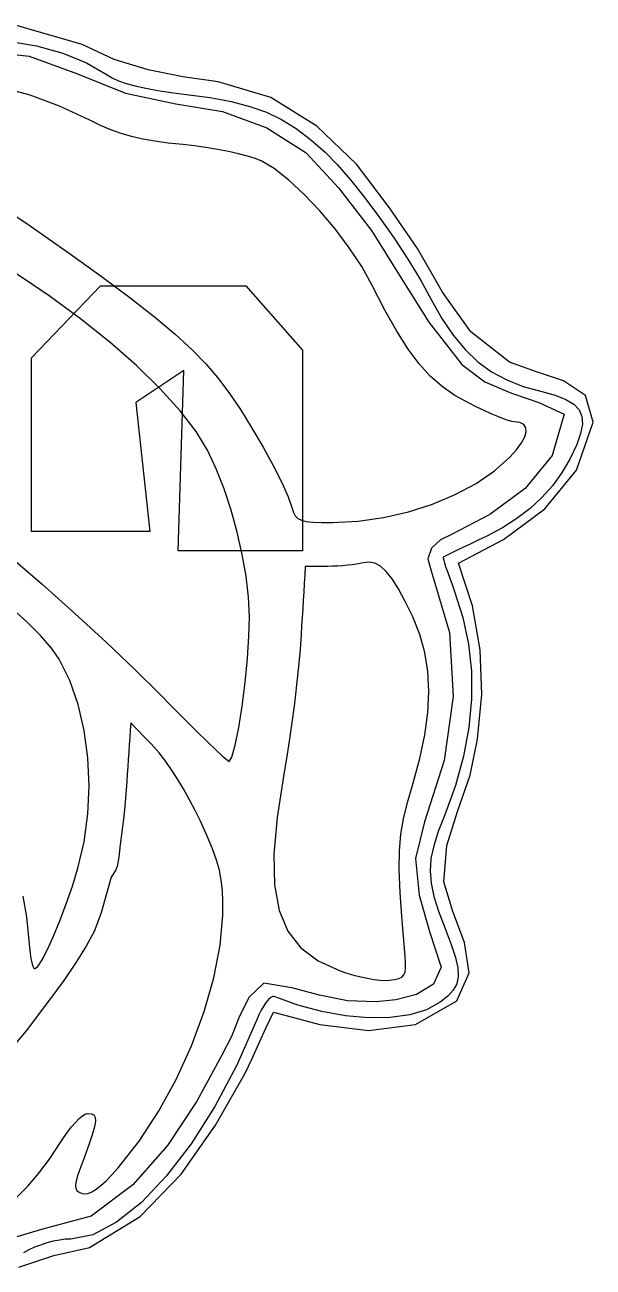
# Model space of a CAD drawing. Extents: x -68 to 38, y -28 to 81.
# Drawn here: x -34.13 to -16.27, y 14.99 to 53.98 of the extents above; entities that cross this region are included whole.
import ezdxf

# ---------------------------------------------------------------- set-up
doc = ezdxf.new("R2010")
doc.units = 0
for name, color, linetype in [('outer', 7, 'CONTINUOUS'), ('rose', 7, 'CONTINUOUS'), ('uros_logo', 7, 'CONTINUOUS')]:
    doc.layers.add(name, color=color, linetype=linetype)

msp = doc.modelspace()

# ---------------------------------------------------------------- linework, layer by layer
at = {"layer": 'outer', "color": 7}
for points in [[(-34.315962, 14.986706), (-33.218574, 15.35244), (-32.08992, 15.608556), (-30.505727, 16.573518), (-29.209894, 17.901408), (-28.135006, 19.445834), (-27.213642, 21.060506), (-26.986548, 21.540989), (-26.763488, 22.02343), (-26.540373, 22.505766), (-26.313103, 22.985984), (-24.857799, 22.598952), (-23.327712, 22.410595), (-21.850242, 22.600486), (-20.552797, 23.348252), (-20.161256, 24.230557), (-20.309777, 25.179723), (-20.680548, 26.14696), (-20.95576, 27.083532), (-20.863873, 28.22042), (-20.519904, 29.324579), (-20.129233, 30.427653), (-19.89725, 31.561313), (-19.764058, 32.962223), (-19.814226, 34.366922), (-20.055142, 35.749105), (-20.494202, 37.082541), (-19.082095, 37.824821), (-17.789542, 38.787838), (-16.792513, 40.005834), (-16.266998, 41.513025), (-16.50567, 42.349711), (-17.195931, 42.814758), (-18.078541, 43.099106), (-18.894267, 43.393696), (-20.107281, 44.343282), (-21.00493, 45.597307), (-21.789213, 46.961479), (-22.662142, 48.241536), (-23.707399, 49.612212), (-24.94911, 50.807096), (-26.394663, 51.708114), (-28.051443, 52.197148), (-29.159253, 52.356266), (-30.253101, 52.571412), (-31.315434, 52.893137), (-32.328703, 53.371988), (-34.461432, 53.984831)], [(-35.603604, 53.181033), (-33.990326, 53.006172), (-32.472925, 52.44991), (-30.965626, 51.840855), (-29.382656, 51.507602), (-27.912767, 51.264235), (-26.521646, 50.75509), (-25.282781, 49.961967), (-24.269647, 48.866645), (-23.233581, 47.525121), (-22.335964, 46.085423), (-21.435232, 44.650567), (-20.389811, 43.323534), (-19.666522, 42.776772), (-18.833143, 42.424242), (-17.974145, 42.130914), (-17.173981, 41.761762), (-17.560556, 40.468543), (-18.40337, 39.427373), (-19.518287, 38.608596), (-20.721164, 37.982608), (-21.069414, 37.814532), (-21.342504, 37.553669), (-21.465339, 37.223858), (-21.362832, 36.848927), (-20.783992, 34.907836), (-20.664573, 32.89777), (-20.944727, 30.892288), (-21.564616, 28.964931), (-21.849236, 27.814099), (-21.736357, 26.665279), (-21.407782, 25.527174), (-21.045316, 24.408569), (-21.285584, 23.866729), (-21.814745, 23.542562), (-22.46997, 23.378811), (-23.088428, 23.318248), (-23.989583, 23.341796), (-24.868073, 23.529862), (-25.73969, 23.759229), (-26.620227, 23.906734), (-27.080179, 23.457366), (-27.382298, 22.865414), (-27.631475, 22.226948), (-27.932594, 21.638065), (-28.7255, 20.193229), (-29.644004, 18.805727), (-30.735338, 17.570573), (-32.04674, 16.582672), (-32.823876, 16.372884), (-33.603354, 16.1686), (-34.374588, 15.935555)]]:
    msp.add_lwpolyline(points, dxfattribs=at)
at = {"layer": 'rose', "color": 7}
for points in [[(-34.639896, 53.475583), (-33.759342, 53.321839), (-32.931932, 53.091257), (-32.18454, 52.787277), (-31.544039, 52.41331), (-31.384522, 52.317967), (-31.184233, 52.228604), (-30.941962, 52.144925), (-30.6565, 52.066632), (-30.326636, 51.993427), (-29.951161, 51.925019), (-29.52886, 51.86109), (-29.058528, 51.801363), (-28.299233, 51.698959), (-27.638605, 51.576645), (-27.05766, 51.426549), (-26.53741, 51.240799), (-26.058875, 51.011461), (-25.603067, 50.730664), (-25.150997, 50.390537), (-24.683688, 49.983184), (-24.308734, 49.604166), (-23.888546, 49.121855), (-23.439948, 48.559649), (-22.979748, 47.940858), (-22.524768, 47.288835), (-22.091819, 46.626969), (-21.69772, 45.97856), (-21.359284, 45.366989), (-21.018043, 44.761888), (-20.664591, 44.23824), (-20.291727, 43.790023), (-19.892238, 43.411261), (-19.458917, 43.095936), (-18.984559, 42.838007), (-18.461951, 42.631521), (-17.88389, 42.470435), (-17.458943, 42.356347), (-17.124028, 42.227659), (-16.875185, 42.078452), (-16.708455, 41.902745), (-16.619873, 41.6946), (-16.605479, 41.448038), (-16.661312, 41.157118), (-16.783417, 40.815906), (-17.003193, 40.348332), (-17.258225, 39.914579), (-17.550026, 39.513167), (-17.880106, 39.142494), (-18.249989, 38.801065), (-18.661183, 38.487298), (-19.115205, 38.199694), (-19.613571, 37.936677), (-19.879792, 37.808285), (-20.129913, 37.687587), (-20.358336, 37.577309), (-20.559459, 37.480133), (-20.727681, 37.398782), (-20.857409, 37.335975), (-20.943033, 37.294382), (-20.978958, 37.276814), (-20.979752, 37.2507), (-20.964724, 37.184797), (-20.935308, 37.083496), (-20.892974, 36.951257), (-20.839174, 36.79246), (-20.77537, 36.611525), (-20.703011, 36.41287), (-20.623565, 36.200897), (-20.361178, 35.38525), (-20.18492, 34.547712), (-20.094697, 33.690515), (-20.090411, 32.815882), (-20.171966, 31.926041), (-20.33926, 31.023203), (-20.592199, 30.109571), (-20.930685, 29.187419), (-21.133216, 28.667804), (-21.277647, 28.217457), (-21.363911, 27.812221), (-21.391931, 27.427993), (-21.361636, 27.040643), (-21.272961, 26.626015), (-21.125826, 26.160031), (-20.920171, 25.618535), (-20.727311, 25.117017), (-20.592932, 24.709665), (-20.518197, 24.379676), (-20.50428, 24.110251), (-20.552302, 23.884535), (-20.66344, 23.685754), (-20.838848, 23.497106), (-21.079688, 23.301711), (-21.502638, 23.068296), (-22.031299, 22.909546), (-22.645367, 22.824774), (-23.324553, 22.813132), (-24.048548, 22.874145), (-24.797059, 23.006966), (-25.549785, 23.21088), (-26.286425, 23.4852), (-26.337852, 23.487846), (-26.399031, 23.456149), (-26.467687, 23.393998), (-26.541537, 23.30449), (-26.618304, 23.190692), (-26.695699, 23.055675), (-26.771444, 22.902535), (-26.843258, 22.734339), (-27.46188, 21.326597), (-28.154143, 20.02662), (-28.899096, 18.859067), (-29.675788, 17.848518), (-30.463267, 17.019658), (-31.240581, 16.39712), (-31.986783, 16.005511), (-32.680914, 15.869515), (-32.850388, 15.861048), (-33.03567, 15.836442), (-33.231197, 15.797336), (-33.431402, 15.745372), (-33.630723, 15.682137), (-33.823596, 15.609244), (-34.004452, 15.528335), (-34.167732, 15.440969)], [(-34.656533, 48.150776), (-33.956936, 47.677897), (-32.765544, 46.842946), (-31.725454, 46.093731), (-30.826064, 45.421681), (-30.056777, 44.81822), (-29.406995, 44.274822), (-28.866121, 43.7829), (-28.42355, 43.333873), (-28.068688, 42.9192), (-27.719414, 42.447879), (-27.353723, 41.907381), (-26.987842, 41.326136), (-26.638004, 40.732658), (-26.320445, 40.1554), (-26.051385, 39.622853), (-25.84706, 39.163467), (-25.723704, 38.805719), (-25.681791, 38.672692), (-25.626834, 38.568964), (-25.548684, 38.491005), (-25.4372, 38.435284), (-25.282236, 38.398269), (-25.073654, 38.376414), (-24.801313, 38.366148), (-24.455064, 38.364032), (-23.656234, 38.404105), (-22.855888, 38.517244), (-22.069372, 38.697766), (-21.312021, 38.940085), (-20.599173, 39.238522), (-19.946179, 39.58747), (-19.368374, 39.981268), (-18.881096, 40.41429), (-18.673467, 40.646824), (-18.519461, 40.858816), (-18.419483, 41.047033), (-18.373933, 41.208238), (-18.383193, 41.339233), (-18.44769, 41.436806), (-18.567811, 41.497695), (-18.743958, 41.518703), (-18.818541, 41.530741), (-18.934129, 41.564994), (-19.0849, 41.619176), (-19.265036, 41.690841), (-19.46872, 41.777619), (-19.690123, 41.877105), (-19.923435, 41.98687), (-20.162836, 42.104546), (-20.610894, 42.352944), (-21.014182, 42.631648), (-21.385647, 42.956406), (-21.738222, 43.342941), (-22.084858, 43.807041), (-22.438495, 44.364431), (-22.812073, 45.030836), (-23.218537, 45.822041), (-23.53818, 46.395491), (-23.93034, 46.988181), (-24.375326, 47.578125), (-24.85345, 48.143309), (-25.345021, 48.661728), (-25.830347, 49.111406), (-26.289742, 49.470297), (-26.703515, 49.716426), (-26.886522, 49.789848), (-27.125137, 49.864609), (-27.409291, 49.93862), (-27.728897, 50.009791), (-28.073887, 50.076069), (-28.434178, 50.135322), (-28.799697, 50.185519), (-29.160367, 50.224548), (-29.625483, 50.273223), (-30.04204, 50.33005), (-30.419979, 50.39763), (-30.769244, 50.478548), (-31.099786, 50.575427), (-31.421548, 50.690876), (-31.744475, 50.827456), (-32.078514, 50.987812), (-33.041792, 51.433897), (-33.953996, 51.772585), (-34.81972, 52.004309)], [(-34.629162, 37.330628), (-33.584008, 36.422099), (-32.552599, 35.50172), (-31.57077, 34.601025), (-30.674352, 33.751581), (-29.899178, 32.984977), (-29.478107, 32.558892), (-29.081066, 32.161388), (-28.717049, 31.801184), (-28.395046, 31.486938), (-28.12405, 31.227382), (-27.91305, 31.03122), (-27.771035, 30.907157), (-27.707, 30.863871), (-27.6166, 31.000105), (-27.513492, 31.371554), (-27.405542, 31.922257), (-27.300613, 32.596278), (-27.206573, 33.337667), (-27.13128, 34.090485), (-27.082605, 34.798775), (-27.068397, 35.406575), (-27.099094, 36.017948), (-27.176169, 36.673969), (-27.295494, 37.358213), (-27.452937, 38.054292), (-27.644376, 38.745775), (-27.865681, 39.416226), (-28.112725, 40.049265), (-28.381378, 40.628457), (-28.742799, 41.221719), (-29.247369, 41.872752), (-29.879102, 42.56682), (-30.622012, 43.289183), (-31.460111, 44.025081), (-32.377419, 44.759795), (-33.357951, 45.478567), (-34.385717, 46.166637)], [(-34.18508, 26.63173), (-34.07291, 25.986279), (-34.016335, 25.450948), (-34.001571, 25.23055), (-33.982336, 25.024889), (-33.959423, 24.838517), (-33.933652, 24.675904), (-33.905831, 24.541549), (-33.876777, 24.439975), (-33.847303, 24.375655), (-33.81822, 24.353165), (-33.718848, 24.428175), (-33.580063, 24.638995), (-33.411463, 24.963321), (-33.222648, 25.378902), (-33.023227, 25.863512), (-32.822794, 26.394875), (-32.630958, 26.950738), (-32.457317, 27.50885), (-32.261102, 28.343266), (-32.145334, 29.212396), (-32.108287, 30.09695), (-32.148242, 30.977642), (-32.263473, 31.835183), (-32.452256, 32.650253), (-32.712873, 33.403574), (-33.043594, 34.075854), (-33.284714, 34.414626), (-33.633141, 34.810337), (-34.050561, 35.229622), (-34.498654, 35.638959)], [(-34.383997, 17.177667), (-34.031672, 17.531256), (-33.684283, 17.933211), (-33.349016, 18.376812), (-33.033077, 18.855416), (-32.908903, 19.04798), (-32.782048, 19.227605), (-32.65608, 19.390404), (-32.53456, 19.532405), (-32.421048, 19.649695), (-32.319115, 19.738357), (-32.232318, 19.794422), (-32.164225, 19.814001), (-32.044568, 19.803153), (-31.96134, 19.764577), (-31.915231, 19.688827), (-31.906923, 19.566457), (-31.937091, 19.388102), (-32.006425, 19.144341), (-32.115608, 18.825809), (-32.265317, 18.423087), (-32.378739, 18.119028), (-32.460918, 17.880691), (-32.512377, 17.698579), (-32.533623, 17.563244), (-32.525209, 17.465243), (-32.487628, 17.395102), (-32.421406, 17.343323), (-32.327066, 17.300487), (-32.238465, 17.284876), (-32.136272, 17.301281), (-32.019646, 17.35044), (-31.887768, 17.432911), (-31.739799, 17.549248), (-31.574914, 17.70006), (-31.39228, 17.88593), (-31.191064, 18.107439), (-30.534623, 18.937119), (-29.924245, 19.871469), (-29.372028, 20.88133), (-28.890063, 21.937441), (-28.490447, 23.010643), (-28.185266, 24.071675), (-27.98662, 25.091379), (-27.906596, 26.040492), (-27.90448, 26.453242), (-27.918026, 26.811091), (-27.95224, 27.135179), (-28.012176, 27.44662), (-28.102875, 27.76658), (-28.229383, 28.116201), (-28.39674, 28.516594), (-28.609983, 28.988929), (-28.771262, 29.321351), (-28.950549, 29.661102), (-29.141864, 29.998605), (-29.339214, 30.324333), (-29.536622, 30.62871), (-29.728096, 30.902209), (-29.907648, 31.135254), (-30.069297, 31.31832), (-30.160632, 31.412194), (-30.251966, 31.506041), (-30.3433, 31.599916), (-30.434631, 31.693763), (-30.525965, 31.787637), (-30.6173, 31.881485), (-30.708634, 31.975359), (-30.799968, 32.069207), (-30.81534, 31.839707), (-30.830712, 31.610181), (-30.846085, 31.380655), (-30.861457, 31.151156), (-30.876829, 30.92163), (-30.892202, 30.69213), (-30.907574, 30.462604), (-30.922946, 30.233105), (-30.952265, 29.844776), (-30.988587, 29.444805), (-31.030478, 29.04465), (-31.076494, 28.655765), (-31.125202, 28.252646), (-31.175165, 27.859052), (-31.224947, 27.560311), (-31.273106, 27.441778), (-31.273106, 27.441778), (-31.273109, 27.441778), (-31.273109, 27.441778), (-31.273112, 27.441778), (-31.273112, 27.441778), (-31.273112, 27.441778), (-31.273114, 27.441778), (-31.273027, 27.442228), (-31.41074, 27.227016), (-31.560179, 26.708485), (-31.733407, 26.077216), (-31.942494, 25.52384), (-32.199502, 25.060502), (-32.516507, 24.556577), (-32.905569, 23.98849), (-33.378755, 23.332694), (-34.083044, 22.409801), (-34.754408, 21.609357)]]:
    msp.add_lwpolyline(points, dxfattribs=at)
msp.add_lwpolyline([(-24.604265, 36.983259), (-24.693046, 36.983259), (-24.78183, 36.983259), (-24.870613, 36.983259), (-24.959397, 36.983259), (-25.048178, 36.983259), (-25.136958, 36.983259), (-25.225742, 36.983259), (-25.314526, 36.983259), (-25.330745, 36.716294), (-25.346964, 36.44933), (-25.363182, 36.182365), (-25.379401, 35.915395), (-25.39562, 35.648431), (-25.411839, 35.381466), (-25.428058, 35.114475), (-25.444277, 34.847511), (-25.478792, 34.372478), (-25.527319, 33.840348), (-25.587636, 33.26914), (-25.657513, 32.676896), (-25.734716, 32.081563), (-25.817017, 31.501199), (-25.902189, 30.953777), (-25.988004, 30.457313), (-26.20147, 29.102382), (-26.30112, 27.95081), (-26.281673, 26.984261), (-26.137864, 26.184372), (-25.864409, 25.532757), (-25.456033, 25.011104), (-24.907462, 24.601), (-24.213417, 24.284162), (-24.005071, 24.214629), (-23.788714, 24.152267), (-23.570652, 24.098292), (-23.357192, 24.053869), (-23.154642, 24.020187), (-22.969315, 23.998491), (-22.807509, 23.98976), (-22.67554, 23.995316), (-22.506363, 24.0186), (-22.376262, 24.049318), (-22.280983, 24.093874), (-22.216279, 24.158697), (-22.177899, 24.250242), (-22.161601, 24.374967), (-22.163188, 24.539326), (-22.178296, 24.749749), (-22.271392, 25.862824), (-22.333614, 26.752935), (-22.362771, 27.468951), (-22.356659, 28.059659), (-22.313096, 28.573877), (-22.229882, 29.060419), (-22.104821, 29.568154), (-21.935721, 30.145872), (-21.713547, 30.94949), (-21.554874, 31.699293), (-21.459698, 32.401312), (-21.42803, 33.061521), (-21.459865, 33.685885), (-21.555202, 34.280456), (-21.714045, 34.851162), (-21.936393, 35.404009), (-22.169692, 35.884915), (-22.383046, 36.279272), (-22.580878, 36.591855), (-22.767597, 36.827507), (-22.947625, 36.990979), (-23.125377, 37.087132), (-23.305275, 37.120752), (-23.49173, 37.096649), (-23.587054, 37.0749), (-23.70401, 37.054474), (-23.838032, 37.035927), (-23.98455, 37.019549), (-24.139009, 37.005923), (-24.296843, 36.995472), (-24.453484, 36.988566), (-24.604374, 36.985815), (-24.604374, 36.985854), (-24.604374, 36.985894), (-24.604374, 36.985913), (-24.604374, 36.985952), (-24.604374, 36.985992), (-24.604374, 36.986032), (-24.604374, 36.986071)], close=True, dxfattribs=at)
at = {"layer": 'uros_logo', "color": 7}
msp.add_lwpolyline([(-25.397485, 37.473347), (-29.310678, 37.473347), (-29.128951, 43.135744), (-30.643344, 42.126603), (-30.195084, 38.078831), (-33.914434, 38.078831), (-33.914434, 43.528187), (-31.745823, 45.793147), (-27.178412, 45.793147), (-25.397485, 43.774865)], close=True, dxfattribs=at)

doc.saveas('drawing.dxf')
